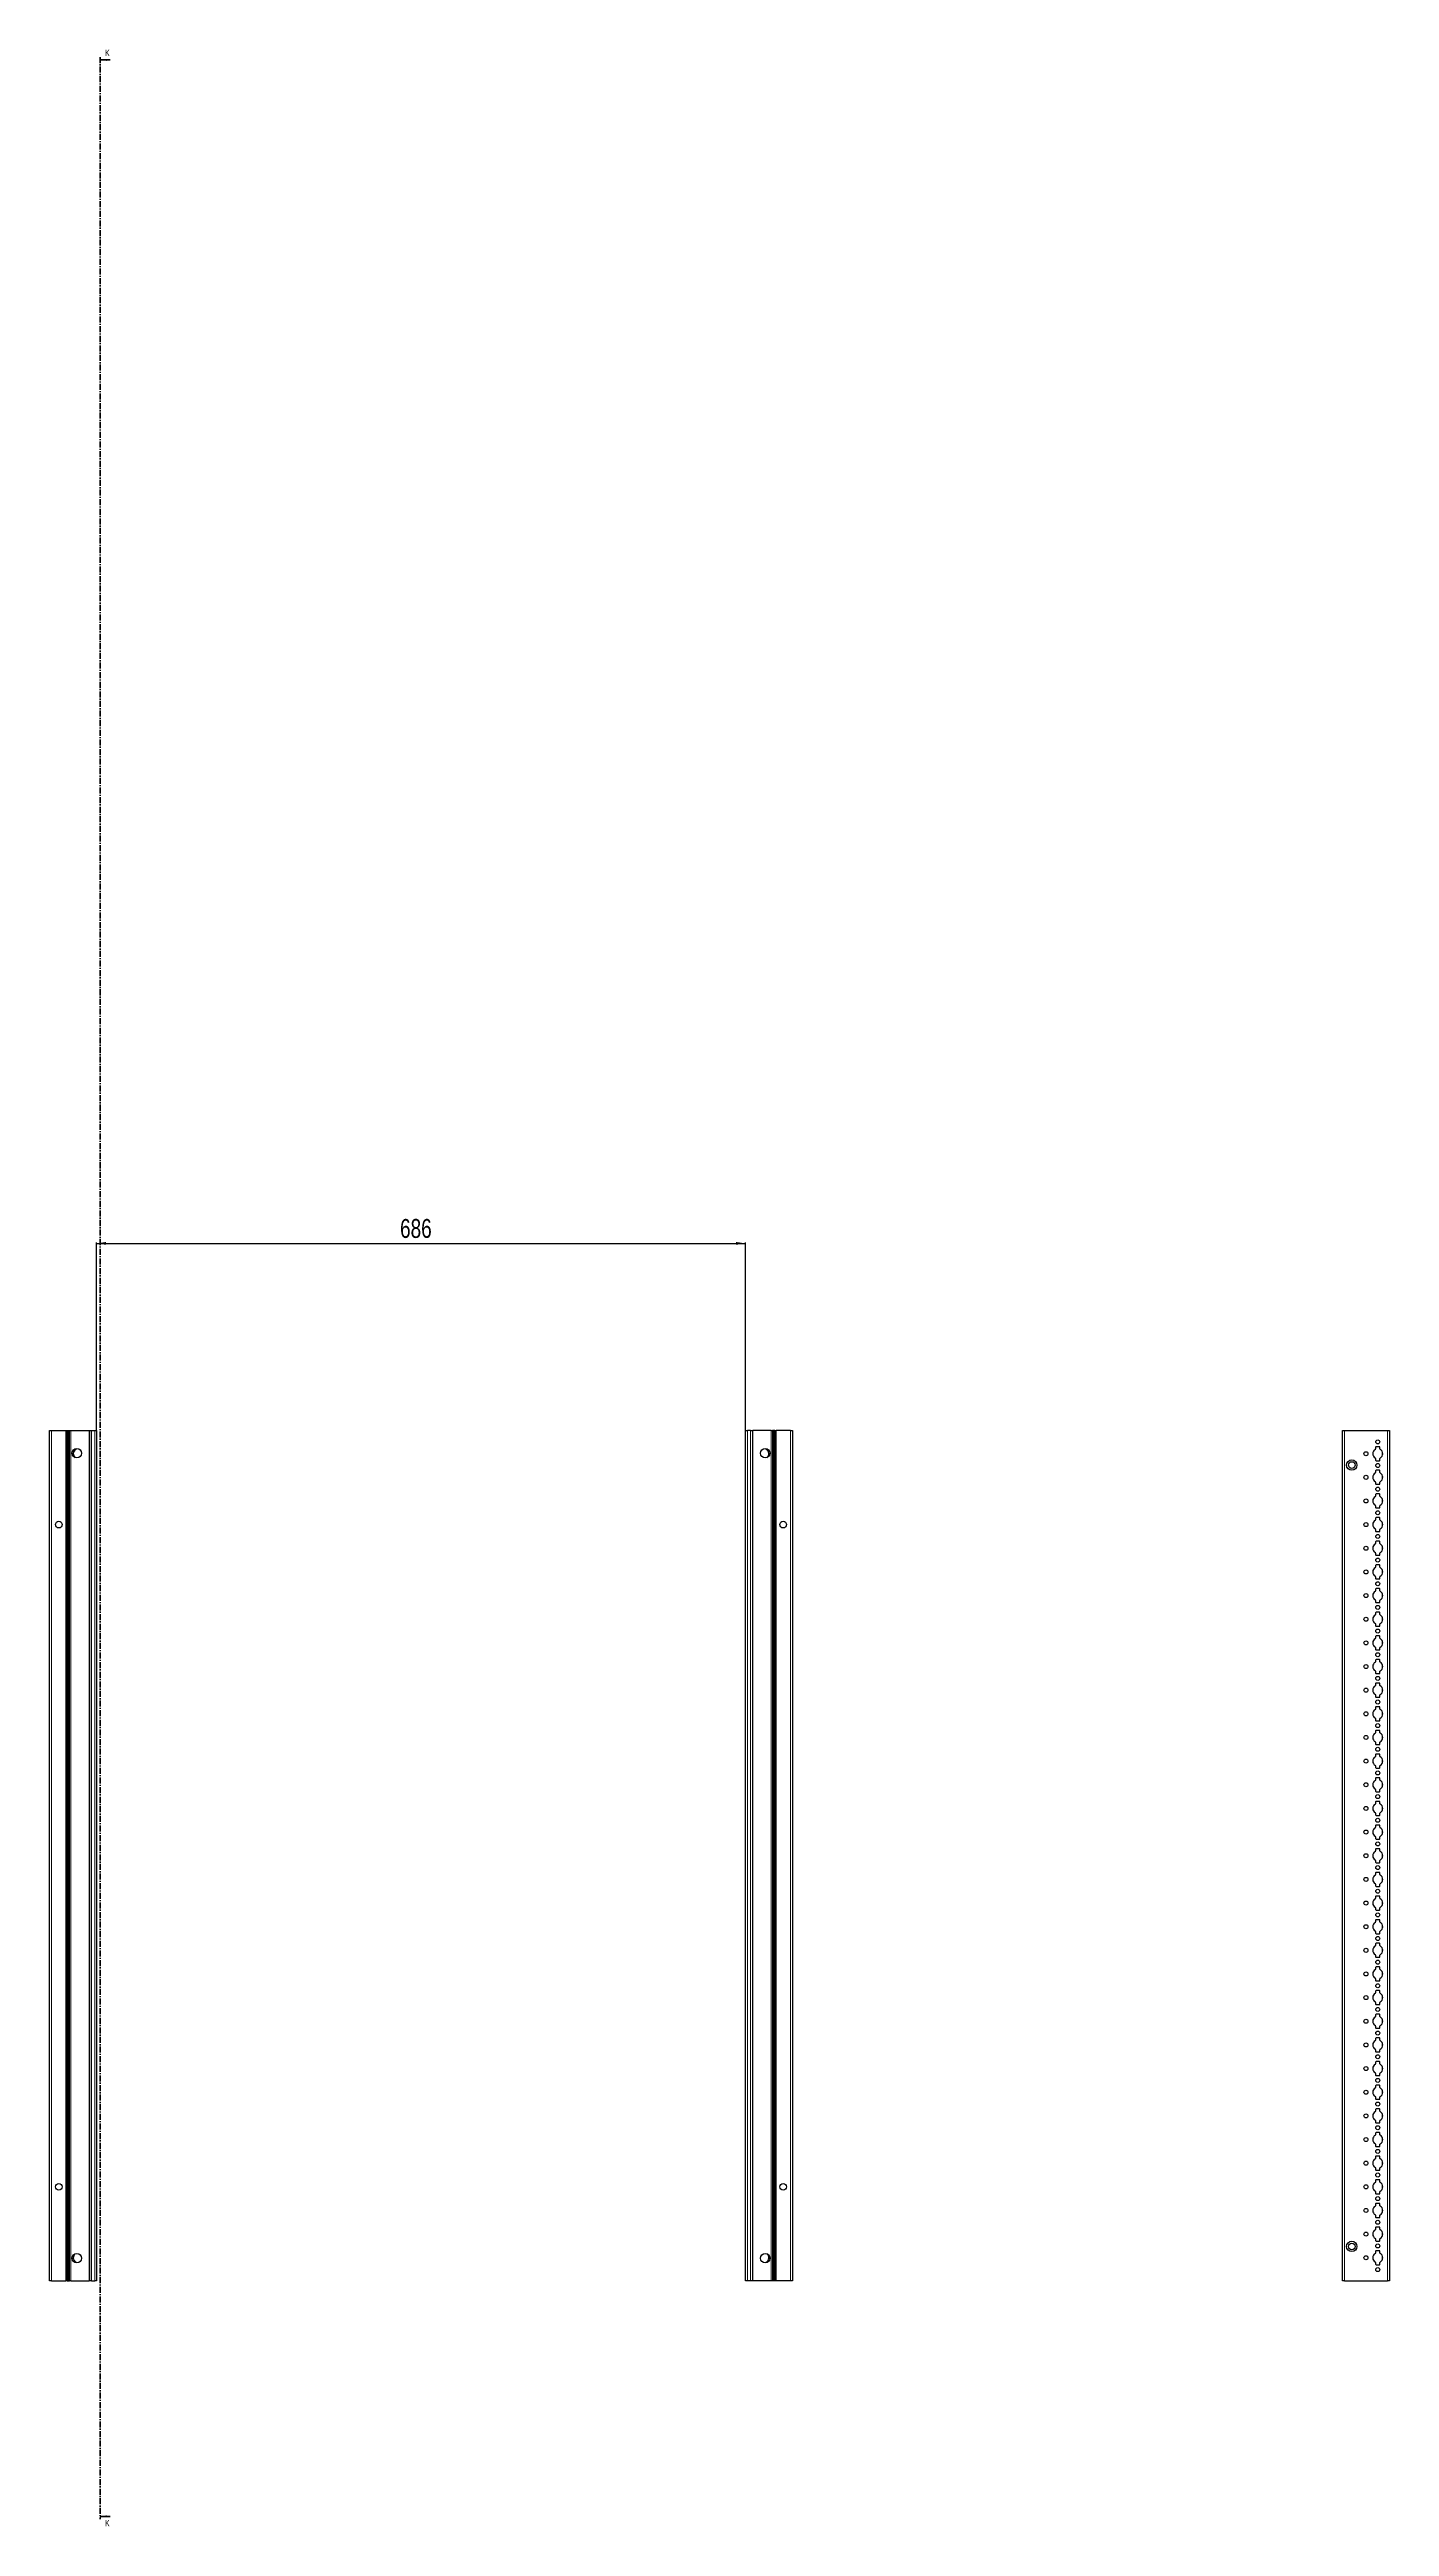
# Model space of a CAD drawing. Header units: millimetres. Extents: x -199 to 5106, y -2047 to 1507.
# Drawn here: x 2140 to 3557, y -1111 to 1507 of the extents above; entities that cross this region are included whole.
import ezdxf

# ---------------------------------------------------------------- set-up
doc = ezdxf.new("R2010")
doc.units = ezdxf.units.MM
doc.linetypes.add('CENTER', pattern=[10.16, 6.35, -1.27, 1.27, -1.27])
doc.layers.add('FORMAT', color=7, linetype='Continuous')
doc.styles.add('SLDTEXTSTYLE0', font='TXT', dxfattribs={"width": 0.75})
doc.dimstyles.new('SLDDIMSTYLE0', dxfattribs={"dimtxt": 20, "dimasz": 10, "dimexe": 0, "dimexo": 0.0625, "dimgap": 5, "dimtad": 2, "dimdec": 1, "dimrnd": 1e-09, "dimzin": 12, "dimdsep": 46, "dimtxsty": 'SLDTEXTSTYLE0', "dimsah": 1, "dimcen": 0.09, "dimadec": 0, "dimazin": 3, "dimtfac": 1, "dimtofl": 0, "dimtmove": 0, "dimatfit": 3, "dimfxl": 0, "dimfrac": 2, "dimtolj": 1, "dimtzin": 12, "dimarcsym": 0})

# ---------------------------------------------------------------- blocks, each defined once
blk = doc.blocks.new('_D_4')
at = {"layer": 'FORMAT'}
for p, q in [((2190, 47.2), (2190, 246)), ((2190, 245), (2876, 245)), ((2876, 47.2), (2876, 246))]:
    blk.add_line(p, q, dxfattribs=at)
for points in [[(2190, 245), (2200, 243.5), (2200, 246.5)], [(2876, 245), (2866, 246.5), (2866, 243.5)]]:
    blk.add_solid(points, dxfattribs=at)
at = {"layer": 'FORMAT', "insert": (2510.8, 270.8), "char_height": 20, "attachment_point": 1, "style": 'SLDTEXTSTYLE0'}
blk.add_mtext('686', dxfattribs=at)

msp = doc.modelspace()

# ---------------------------------------------------------------- linework, layer by layer
at = {"color": 7, "linetype": 'CENTER', "lineweight": 35}
msp.add_line((2193.73, 1499.09), (2193.73, -1103.67), dxfattribs=at)
at = {"color": 7, "linetype": 'Continuous', "lineweight": 35}
for p, q in [((2204.37, 1496.09), (2193.73, 1496.09)), ((2204.37, -1100.67), (2193.73, -1100.67))]:
    msp.add_line(p, q, dxfattribs=at)
at = {"color": 7, "linetype": 'Continuous', "lineweight": 25}
for p, q in [((2140.3, -851.79), (2140.3, 47.21)), ((2140.3, 47.21), (2142.3, 47.21)), ((2142.3, 47.21), (2157.65, 47.21)), ((2157.65, 47.21), (2158.3, 47.21)), ((2158.3, 23.46), (2158.3, 47.21)), ((2158.3, 47.21), (2158.88, 47.21)), ((2158.88, 47.21), (2160.09, 47.21)), ((2160.09, 47.21), (2160.09, -851.79)), ((2160.09, 47.21), (2160.12, 47.21)), ((2160.12, 47.21), (2160.12, -851.79)), ((2160.12, 47.21), (2161.33, 47.21)), ((2161.33, 47.21), (2162.74, 47.21)), ((2162.74, 47.21), (2182.15, 47.21)), ((2168.35, 27.73), (2168.35, 28.14)), ((2182.15, 47.21), (2182.8, 47.21)), ((2182.8, -851.79), (2182.8, 47.21)), ((2182.8, 47.21), (2184.8, 47.21)), ((2184.8, 47.21), (2188, 47.21)), ((2188, 47.21), (2190, 47.21)), ((2190, 47.21), (2190, -851.79)), ((2876, -851.79), (2876, 47.21)), ((2876, 47.21), (2878, 47.21)), ((2881.2, 47.21), (2878, 47.21)), ((2881.2, 47.21), (2883.2, 47.21)), ((2883.2, 47.21), (2883.2, -851.79)), ((2883.2, 47.21), (2883.85, 47.21)), ((2903.25, 47.21), (2883.85, 47.21)), ((2897.65, 28.14), (2897.65, 27.73)), ((2903.25, 47.21), (2904.66, 47.21)), ((2905.87, 47.21), (2904.66, 47.21)), ((2905.87, -851.79), (2905.87, 47.21)), ((2905.9, 47.21), (2905.87, 47.21)), ((2905.9, -851.79), (2905.9, 47.21)), ((2907.11, 47.21), (2905.9, 47.21)), ((2907.11, 47.21), (2907.7, 47.21)), ((2907.7, 47.21), (2907.7, 23.46)), ((2907.7, 47.21), (2908.35, 47.21)), ((2923.7, 47.21), (2908.35, 47.21)), ((2923.7, 47.21), (2925.7, 47.21)), ((2925.7, 47.21), (2925.7, -851.79)), ((3506.96, -851.79), (3506.96, 47.21)), ((3506.96, 47.21), (3508.96, 47.21)), ((3508.96, 47.21), (3554.66, 47.21)), ((3542.01, 29.61), (3542.01, 27.73)), ((3546.11, 30.11), (3542.51, 30.11)), ((3546.61, 27.73), (3546.61, 29.61)), ((3554.66, 47.21), (3556.66, 47.21)), ((3556.66, 47.21), (3556.66, -851.79)), ((2158.36, 23.35), (2158.3, 23.46)), ((2158.3, 23.46), (2158.3, 21.96)), ((2158.3, 21.96), (2158.36, 22.06)), ((2158.3, -26.54), (2158.3, 21.96)), ((2158.36, 22.06), (2158.36, 23.35)), ((2907.7, 23.46), (2907.63, 23.35)), ((2907.63, 23.35), (2907.63, 22.06)), ((2907.63, 22.06), (2907.7, 21.96)), ((2907.7, 21.96), (2907.7, 23.46)), ((2907.7, 21.96), (2907.7, -26.54)), ((3542.01, 17.68), (3542.01, 15.81)), ((3542.01, 4.61), (3542.01, 2.73)), ((3542.51, 15.31), (3546.11, 15.31)), ((3546.11, 5.11), (3542.51, 5.11)), ((3546.61, 15.81), (3546.61, 17.68)), ((3546.61, 2.73), (3546.61, 4.61)), ((3542.01, -7.32), (3542.01, -9.19)), ((3542.01, -20.39), (3542.01, -22.27)), ((3542.51, -9.69), (3546.11, -9.69)), ((3546.11, -19.89), (3542.51, -19.89)), ((3546.61, -9.19), (3546.61, -7.32)), ((3546.61, -22.27), (3546.61, -20.39)), ((2158.36, -26.65), (2158.3, -26.54)), ((2158.3, -26.54), (2158.3, -28.04)), ((2158.3, -28.04), (2158.36, -27.94)), ((2158.3, -76.54), (2158.3, -28.04)), ((2158.36, -27.94), (2158.36, -26.65)), ((2907.7, -26.54), (2907.63, -26.65)), ((2907.63, -26.65), (2907.63, -27.94)), ((2907.63, -27.94), (2907.7, -28.04)), ((2907.7, -28.04), (2907.7, -26.54)), ((2907.7, -28.04), (2907.7, -76.54)), ((3542.01, -32.32), (3542.01, -34.19)), ((3542.01, -45.39), (3542.01, -47.27)), ((3542.51, -34.69), (3546.11, -34.69)), ((3546.11, -44.89), (3542.51, -44.89)), ((3546.61, -34.19), (3546.61, -32.32)), ((3546.61, -47.27), (3546.61, -45.39)), ((2158.36, -76.65), (2158.3, -76.54)), ((2158.3, -76.54), (2158.3, -78.04)), ((2158.3, -78.04), (2158.36, -77.94)), ((2158.3, -126.54), (2158.3, -78.04)), ((2158.36, -77.94), (2158.36, -76.65)), ((2907.7, -76.54), (2907.63, -76.65)), ((2907.63, -76.65), (2907.63, -77.94)), ((2907.63, -77.94), (2907.7, -78.04)), ((2907.7, -78.04), (2907.7, -76.54)), ((2907.7, -78.04), (2907.7, -126.54)), ((3542.01, -57.32), (3542.01, -59.19)), ((3542.01, -70.39), (3542.01, -72.27)), ((3542.51, -59.69), (3546.11, -59.69)), ((3546.11, -69.89), (3542.51, -69.89)), ((3546.61, -59.19), (3546.61, -57.32)), ((3546.61, -72.27), (3546.61, -70.39)), ((3542.01, -82.32), (3542.01, -84.19)), ((3542.01, -95.39), (3542.01, -97.27)), ((3542.51, -84.69), (3546.11, -84.69)), ((3546.11, -94.89), (3542.51, -94.89)), ((3546.61, -84.19), (3546.61, -82.32)), ((3546.61, -97.27), (3546.61, -95.39)), ((2158.36, -126.65), (2158.3, -126.54)), ((2158.3, -126.54), (2158.3, -128.04)), ((2158.3, -128.04), (2158.36, -127.94)), ((2158.3, -176.54), (2158.3, -128.04)), ((2158.36, -127.94), (2158.36, -126.65)), ((2907.7, -126.54), (2907.63, -126.65)), ((2907.63, -126.65), (2907.63, -127.94)), ((2907.63, -127.94), (2907.7, -128.04)), ((2907.7, -128.04), (2907.7, -126.54)), ((2907.7, -128.04), (2907.7, -176.54)), ((3542.01, -107.32), (3542.01, -109.19)), ((3542.01, -120.39), (3542.01, -122.27)), ((3542.51, -109.69), (3546.11, -109.69)), ((3546.11, -119.89), (3542.51, -119.89)), ((3546.61, -109.19), (3546.61, -107.32)), ((3546.61, -122.27), (3546.61, -120.39)), ((3542.01, -132.32), (3542.01, -134.19)), ((3542.01, -145.39), (3542.01, -147.27)), ((3542.51, -134.69), (3546.11, -134.69)), ((3546.11, -144.89), (3542.51, -144.89)), ((3546.61, -134.19), (3546.61, -132.32)), ((3546.61, -147.27), (3546.61, -145.39)), ((2158.36, -176.65), (2158.3, -176.54)), ((2158.3, -176.54), (2158.3, -178.04)), ((2158.3, -178.04), (2158.36, -177.94)), ((2158.3, -226.54), (2158.3, -178.04)), ((2158.36, -177.94), (2158.36, -176.65)), ((2907.7, -176.54), (2907.63, -176.65)), ((2907.63, -176.65), (2907.63, -177.94)), ((2907.63, -177.94), (2907.7, -178.04)), ((2907.7, -178.04), (2907.7, -176.54)), ((2907.7, -178.04), (2907.7, -226.54)), ((3542.01, -157.32), (3542.01, -159.19)), ((3542.01, -170.39), (3542.01, -172.27)), ((3542.01, -182.32), (3542.01, -184.19)), ((3542.51, -159.69), (3546.11, -159.69)), ((3546.11, -169.89), (3542.51, -169.89)), ((3546.61, -159.19), (3546.61, -157.32)), ((3546.61, -172.27), (3546.61, -170.39)), ((3546.61, -184.19), (3546.61, -182.32)), ((3542.01, -195.39), (3542.01, -197.27)), ((3542.01, -207.32), (3542.01, -209.19)), ((3542.51, -184.69), (3546.11, -184.69)), ((3546.11, -194.89), (3542.51, -194.89)), ((3546.61, -197.27), (3546.61, -195.39)), ((3546.61, -209.19), (3546.61, -207.32)), ((2158.36, -226.65), (2158.3, -226.54)), ((2158.3, -226.54), (2158.3, -228.04)), ((2158.3, -228.04), (2158.36, -227.94)), ((2158.3, -276.54), (2158.3, -228.04)), ((2158.36, -227.94), (2158.36, -226.65)), ((2907.7, -226.54), (2907.63, -226.65)), ((2907.63, -226.65), (2907.63, -227.94)), ((2907.63, -227.94), (2907.7, -228.04)), ((2907.7, -228.04), (2907.7, -226.54)), ((2907.7, -228.04), (2907.7, -276.54)), ((3542.01, -220.39), (3542.01, -222.27)), ((3542.01, -232.32), (3542.01, -234.19)), ((3542.51, -209.69), (3546.11, -209.69)), ((3546.11, -219.89), (3542.51, -219.89)), ((3542.51, -234.69), (3546.11, -234.69)), ((3546.61, -222.27), (3546.61, -220.39)), ((3546.61, -234.19), (3546.61, -232.32)), ((3542.01, -245.39), (3542.01, -247.27)), ((3542.01, -257.32), (3542.01, -259.19)), ((3546.11, -244.89), (3542.51, -244.89)), ((3542.51, -259.69), (3546.11, -259.69)), ((3546.61, -247.27), (3546.61, -245.39)), ((3546.61, -259.19), (3546.61, -257.32)), ((2158.36, -276.65), (2158.3, -276.54)), ((2158.3, -276.54), (2158.3, -278.04)), ((2158.3, -278.04), (2158.36, -277.94)), ((2158.3, -326.54), (2158.3, -278.04)), ((2158.36, -277.94), (2158.36, -276.65)), ((2907.7, -276.54), (2907.63, -276.65)), ((2907.63, -276.65), (2907.63, -277.94)), ((2907.63, -277.94), (2907.7, -278.04)), ((2907.7, -278.04), (2907.7, -276.54)), ((2907.7, -278.04), (2907.7, -326.54)), ((3542.01, -270.39), (3542.01, -272.27)), ((3542.01, -282.32), (3542.01, -284.19)), ((3546.11, -269.89), (3542.51, -269.89)), ((3542.51, -284.69), (3546.11, -284.69)), ((3546.61, -272.27), (3546.61, -270.39)), ((3546.61, -284.19), (3546.61, -282.32)), ((3542.01, -295.39), (3542.01, -297.27)), ((3542.01, -307.32), (3542.01, -309.19)), ((3546.11, -294.89), (3542.51, -294.89)), ((3542.51, -309.69), (3546.11, -309.69)), ((3546.61, -297.27), (3546.61, -295.39)), ((3546.61, -309.19), (3546.61, -307.32)), ((2158.36, -326.65), (2158.3, -326.54)), ((2158.3, -326.54), (2158.3, -328.04)), ((2158.3, -328.04), (2158.36, -327.94)), ((2158.3, -376.54), (2158.3, -328.04)), ((2158.36, -327.94), (2158.36, -326.65)), ((2907.7, -326.54), (2907.63, -326.65)), ((2907.63, -326.65), (2907.63, -327.94)), ((2907.63, -327.94), (2907.7, -328.04)), ((2907.7, -328.04), (2907.7, -326.54)), ((2907.7, -328.04), (2907.7, -376.54)), ((3542.01, -320.39), (3542.01, -322.27)), ((3542.01, -332.32), (3542.01, -334.19)), ((3546.11, -319.89), (3542.51, -319.89)), ((3542.51, -334.69), (3546.11, -334.69)), ((3546.61, -322.27), (3546.61, -320.39)), ((3546.61, -334.19), (3546.61, -332.32)), ((3542.01, -345.39), (3542.01, -347.27)), ((3542.01, -357.32), (3542.01, -359.19)), ((3546.11, -344.89), (3542.51, -344.89)), ((3542.51, -359.69), (3546.11, -359.69)), ((3546.61, -347.27), (3546.61, -345.39)), ((3546.61, -359.19), (3546.61, -357.32)), ((2158.36, -376.65), (2158.3, -376.54)), ((2158.3, -376.54), (2158.3, -378.04)), ((2158.3, -378.04), (2158.36, -377.94)), ((2158.3, -426.54), (2158.3, -378.04)), ((2158.36, -377.94), (2158.36, -376.65)), ((2907.7, -376.54), (2907.63, -376.65)), ((2907.63, -376.65), (2907.63, -377.94)), ((2907.63, -377.94), (2907.7, -378.04)), ((2907.7, -378.04), (2907.7, -376.54)), ((2907.7, -378.04), (2907.7, -426.54)), ((3542.01, -370.39), (3542.01, -372.27)), ((3542.01, -382.32), (3542.01, -384.19)), ((3546.11, -369.89), (3542.51, -369.89)), ((3542.51, -384.69), (3546.11, -384.69)), ((3546.61, -372.27), (3546.61, -370.39)), ((3546.61, -384.19), (3546.61, -382.32)), ((3542.01, -395.39), (3542.01, -397.27)), ((3542.01, -407.32), (3542.01, -409.19)), ((3546.11, -394.89), (3542.51, -394.89)), ((3542.51, -409.69), (3546.11, -409.69)), ((3546.61, -397.27), (3546.61, -395.39)), ((3546.61, -409.19), (3546.61, -407.32)), ((2158.36, -426.65), (2158.3, -426.54)), ((2158.3, -426.54), (2158.3, -428.04)), ((2158.3, -428.04), (2158.36, -427.94)), ((2158.3, -476.54), (2158.3, -428.04)), ((2158.36, -427.94), (2158.36, -426.65)), ((2907.7, -426.54), (2907.63, -426.65)), ((2907.63, -426.65), (2907.63, -427.94)), ((2907.63, -427.94), (2907.7, -428.04)), ((2907.7, -428.04), (2907.7, -426.54)), ((2907.7, -428.04), (2907.7, -476.54)), ((3542.01, -420.39), (3542.01, -422.27)), ((3542.01, -432.32), (3542.01, -434.19)), ((3546.11, -419.89), (3542.51, -419.89)), ((3542.51, -434.69), (3546.11, -434.69)), ((3546.11, -444.89), (3542.51, -444.89)), ((3546.61, -422.27), (3546.61, -420.39)), ((3546.61, -434.19), (3546.61, -432.32)), ((3542.01, -445.39), (3542.01, -447.27)), ((3542.01, -457.32), (3542.01, -459.19)), ((3542.01, -470.39), (3542.01, -472.27)), ((3542.51, -459.69), (3546.11, -459.69)), ((3546.11, -469.89), (3542.51, -469.89)), ((3546.61, -447.27), (3546.61, -445.39)), ((3546.61, -459.19), (3546.61, -457.32)), ((3546.61, -472.27), (3546.61, -470.39)), ((2158.36, -476.65), (2158.3, -476.54)), ((2158.3, -476.54), (2158.3, -478.04)), ((2158.3, -478.04), (2158.36, -477.94)), ((2158.3, -526.54), (2158.3, -478.04)), ((2158.36, -477.94), (2158.36, -476.65)), ((2907.7, -476.54), (2907.63, -476.65)), ((2907.63, -476.65), (2907.63, -477.94)), ((2907.63, -477.94), (2907.7, -478.04)), ((2907.7, -478.04), (2907.7, -476.54)), ((2907.7, -478.04), (2907.7, -526.54)), ((3542.01, -482.32), (3542.01, -484.19)), ((3542.01, -495.39), (3542.01, -497.27)), ((3542.51, -484.69), (3546.11, -484.69)), ((3546.11, -494.89), (3542.51, -494.89)), ((3546.61, -484.19), (3546.61, -482.32)), ((3546.61, -497.27), (3546.61, -495.39)), ((3542.01, -507.32), (3542.01, -509.19)), ((3542.01, -520.39), (3542.01, -522.27)), ((3542.51, -509.69), (3546.11, -509.69)), ((3546.11, -519.89), (3542.51, -519.89)), ((3546.61, -509.19), (3546.61, -507.32)), ((3546.61, -522.27), (3546.61, -520.39)), ((2158.36, -526.65), (2158.3, -526.54)), ((2158.3, -526.54), (2158.3, -528.04)), ((2158.3, -528.04), (2158.36, -527.94)), ((2158.3, -576.54), (2158.3, -528.04)), ((2158.36, -527.94), (2158.36, -526.65)), ((2907.7, -526.54), (2907.63, -526.65)), ((2907.63, -526.65), (2907.63, -527.94)), ((2907.63, -527.94), (2907.7, -528.04)), ((2907.7, -528.04), (2907.7, -526.54)), ((2907.7, -528.04), (2907.7, -576.54)), ((3542.01, -532.32), (3542.01, -534.19)), ((3542.01, -545.39), (3542.01, -547.27)), ((3542.51, -534.69), (3546.11, -534.69)), ((3546.11, -544.89), (3542.51, -544.89)), ((3546.61, -534.19), (3546.61, -532.32)), ((3546.61, -547.27), (3546.61, -545.39)), ((3542.01, -557.32), (3542.01, -559.19)), ((3542.01, -570.39), (3542.01, -572.27)), ((3542.51, -559.69), (3546.11, -559.69)), ((3546.11, -569.89), (3542.51, -569.89)), ((3546.61, -559.19), (3546.61, -557.32)), ((3546.61, -572.27), (3546.61, -570.39)), ((2158.36, -576.65), (2158.3, -576.54)), ((2158.3, -576.54), (2158.3, -578.04)), ((2158.3, -578.04), (2158.36, -577.94)), ((2158.3, -626.54), (2158.3, -578.04)), ((2158.36, -577.94), (2158.36, -576.65)), ((2907.7, -576.54), (2907.63, -576.65)), ((2907.63, -576.65), (2907.63, -577.94)), ((2907.63, -577.94), (2907.7, -578.04)), ((2907.7, -578.04), (2907.7, -576.54)), ((2907.7, -578.04), (2907.7, -626.54)), ((3542.01, -582.32), (3542.01, -584.19)), ((3542.01, -595.39), (3542.01, -597.27)), ((3542.51, -584.69), (3546.11, -584.69)), ((3546.11, -594.89), (3542.51, -594.89)), ((3546.61, -584.19), (3546.61, -582.32)), ((3546.61, -597.27), (3546.61, -595.39)), ((2158.36, -626.65), (2158.3, -626.54)), ((2158.3, -626.54), (2158.3, -628.04)), ((2158.3, -628.04), (2158.36, -627.94)), ((2158.3, -676.54), (2158.3, -628.04)), ((2158.36, -627.94), (2158.36, -626.65)), ((2907.7, -626.54), (2907.63, -626.65)), ((2907.63, -626.65), (2907.63, -627.94)), ((2907.63, -627.94), (2907.7, -628.04)), ((2907.7, -628.04), (2907.7, -626.54)), ((2907.7, -628.04), (2907.7, -676.54)), ((3542.01, -607.32), (3542.01, -609.19)), ((3542.01, -620.39), (3542.01, -622.27)), ((3542.51, -609.69), (3546.11, -609.69)), ((3546.11, -619.89), (3542.51, -619.89)), ((3546.61, -609.19), (3546.61, -607.32)), ((3546.61, -622.27), (3546.61, -620.39)), ((3542.01, -632.32), (3542.01, -634.19)), ((3542.01, -645.39), (3542.01, -647.27)), ((3542.51, -634.69), (3546.11, -634.69)), ((3546.11, -644.89), (3542.51, -644.89)), ((3546.61, -634.19), (3546.61, -632.32)), ((3546.61, -647.27), (3546.61, -645.39)), ((2158.36, -676.65), (2158.3, -676.54)), ((2158.3, -676.54), (2158.3, -678.04)), ((2158.3, -678.04), (2158.36, -677.94)), ((2158.3, -726.54), (2158.3, -678.04)), ((2158.36, -677.94), (2158.36, -676.65)), ((2907.7, -676.54), (2907.63, -676.65)), ((2907.63, -676.65), (2907.63, -677.94)), ((2907.63, -677.94), (2907.7, -678.04)), ((2907.7, -678.04), (2907.7, -676.54)), ((2907.7, -678.04), (2907.7, -726.54)), ((3542.01, -657.32), (3542.01, -659.19)), ((3542.01, -670.39), (3542.01, -672.27)), ((3542.51, -659.69), (3546.11, -659.69)), ((3546.11, -669.89), (3542.51, -669.89)), ((3546.61, -659.19), (3546.61, -657.32)), ((3546.61, -672.27), (3546.61, -670.39)), ((3542.01, -682.32), (3542.01, -684.19)), ((3542.01, -695.39), (3542.01, -697.27)), ((3542.51, -684.69), (3546.11, -684.69)), ((3546.11, -694.89), (3542.51, -694.89)), ((3546.61, -684.19), (3546.61, -682.32)), ((3546.61, -697.27), (3546.61, -695.39)), ((2158.36, -726.65), (2158.3, -726.54)), ((2158.3, -726.54), (2158.3, -728.04)), ((2158.3, -728.04), (2158.36, -727.94)), ((2158.3, -776.54), (2158.3, -728.04)), ((2158.36, -727.94), (2158.36, -726.65)), ((2907.7, -726.54), (2907.63, -726.65)), ((2907.63, -726.65), (2907.63, -727.94)), ((2907.63, -727.94), (2907.7, -728.04)), ((2907.7, -728.04), (2907.7, -726.54)), ((2907.7, -728.04), (2907.7, -776.54)), ((3542.01, -707.32), (3542.01, -709.19)), ((3542.01, -720.39), (3542.01, -722.27)), ((3542.01, -732.32), (3542.01, -734.19)), ((3542.51, -709.69), (3546.11, -709.69)), ((3546.11, -719.89), (3542.51, -719.89)), ((3546.61, -709.19), (3546.61, -707.32)), ((3546.61, -722.27), (3546.61, -720.39)), ((3546.61, -734.19), (3546.61, -732.32)), ((3542.01, -745.39), (3542.01, -747.27)), ((3542.01, -757.32), (3542.01, -759.19)), ((3542.51, -734.69), (3546.11, -734.69)), ((3546.11, -744.89), (3542.51, -744.89)), ((3546.61, -747.27), (3546.61, -745.39)), ((3546.61, -759.19), (3546.61, -757.32)), ((2158.36, -776.65), (2158.3, -776.54)), ((2158.3, -776.54), (2158.3, -778.04)), ((2158.3, -778.04), (2158.36, -777.94)), ((2158.3, -826.54), (2158.3, -778.04)), ((2158.36, -777.94), (2158.36, -776.65)), ((2907.7, -776.54), (2907.63, -776.65)), ((2907.63, -776.65), (2907.63, -777.94)), ((2907.63, -777.94), (2907.7, -778.04)), ((2907.7, -778.04), (2907.7, -776.54)), ((2907.7, -778.04), (2907.7, -826.54)), ((3542.01, -770.39), (3542.01, -772.27)), ((3542.01, -782.32), (3542.01, -784.19)), ((3542.51, -759.69), (3546.11, -759.69)), ((3546.11, -769.89), (3542.51, -769.89)), ((3542.51, -784.69), (3546.11, -784.69)), ((3546.61, -772.27), (3546.61, -770.39)), ((3546.61, -784.19), (3546.61, -782.32)), ((3542.01, -795.39), (3542.01, -797.27)), ((3542.01, -807.32), (3542.01, -809.19)), ((3546.11, -794.89), (3542.51, -794.89)), ((3542.51, -809.69), (3546.11, -809.69)), ((3546.61, -797.27), (3546.61, -795.39)), ((3546.61, -809.19), (3546.61, -807.32)), ((2158.36, -826.65), (2158.3, -826.54)), ((2158.3, -826.54), (2158.3, -828.04)), ((2158.3, -828.04), (2158.36, -827.94)), ((2158.3, -851.79), (2158.3, -828.04)), ((2158.36, -827.94), (2158.36, -826.65)), ((2168.35, -832.73), (2168.35, -832.32)), ((2897.65, -832.32), (2897.65, -832.73)), ((2907.7, -826.54), (2907.63, -826.65)), ((2907.63, -826.65), (2907.63, -827.94)), ((2907.63, -827.94), (2907.7, -828.04)), ((2907.7, -828.04), (2907.7, -826.54)), ((2907.7, -828.04), (2907.7, -851.79)), ((3542.01, -820.39), (3542.01, -822.27)), ((3542.01, -832.32), (3542.01, -834.19)), ((3546.11, -819.89), (3542.51, -819.89)), ((3542.51, -834.69), (3546.11, -834.69)), ((3546.61, -822.27), (3546.61, -820.39)), ((3546.61, -834.19), (3546.61, -832.32)), ((2142.3, -851.79), (2140.3, -851.79)), ((2142.3, -851.79), (2157.65, -851.79)), ((2158.3, -851.79), (2157.65, -851.79)), ((2158.88, -851.79), (2158.3, -851.79)), ((2158.88, -851.79), (2160.09, -851.79)), ((2160.09, -851.79), (2160.12, -851.79)), ((2160.12, -851.79), (2161.33, -851.79)), ((2162.74, -851.79), (2161.33, -851.79)), ((2162.74, -851.79), (2182.15, -851.79)), ((2182.8, -851.79), (2182.15, -851.79)), ((2184.8, -851.79), (2182.8, -851.79)), ((2184.8, -851.79), (2188, -851.79)), ((2190, -851.79), (2188, -851.79)), ((2878, -851.79), (2876, -851.79)), ((2881.2, -851.79), (2878, -851.79)), ((2883.2, -851.79), (2881.2, -851.79)), ((2883.85, -851.79), (2883.2, -851.79)), ((2903.25, -851.79), (2883.85, -851.79)), ((2904.66, -851.79), (2903.25, -851.79)), ((2905.87, -851.79), (2904.66, -851.79)), ((2905.9, -851.79), (2905.87, -851.79)), ((2907.11, -851.79), (2905.9, -851.79)), ((2907.7, -851.79), (2907.11, -851.79)), ((2908.35, -851.79), (2907.7, -851.79)), ((2923.7, -851.79), (2908.35, -851.79)), ((2925.7, -851.79), (2923.7, -851.79)), ((3508.96, -851.79), (3506.96, -851.79)), ((3508.96, -851.79), (3554.66, -851.79)), ((3556.66, -851.79), (3554.66, -851.79))]:
    msp.add_line(p, q, dxfattribs=at)
at = {"color": 8, "linetype": 'Continuous', "lineweight": 18}
for p, q in [((2142.3, 47.21), (2142.3, -851.79)), ((2157.65, -851.79), (2157.65, 47.21)), ((2158.88, 47.21), (2158.88, -851.79)), ((2161.33, -851.79), (2161.33, 47.21)), ((2162.74, 47.21), (2162.74, -851.79)), ((2182.15, -851.79), (2182.15, 47.21)), ((2184.8, 47.21), (2184.8, -851.79)), ((2188, -851.79), (2188, 47.21)), ((2878, 47.21), (2878, -851.79)), ((2881.2, -851.79), (2881.2, 47.21)), ((2883.85, 47.21), (2883.85, -851.79)), ((2903.25, -851.79), (2903.25, 47.21)), ((2904.66, 47.21), (2904.66, -851.79)), ((2907.11, -851.79), (2907.11, 47.21)), ((2908.35, 47.21), (2908.35, -851.79)), ((2923.7, -851.79), (2923.7, 47.21)), ((3508.96, 47.21), (3508.96, -851.79)), ((3554.66, -851.79), (3554.66, 47.21)), ((3548.81, 20), (3548.81, 25.41)), ((3548.81, -5), (3548.81, 0.41)), ((3548.81, -30), (3548.81, -24.59)), ((3548.81, -55), (3548.81, -49.59)), ((3548.81, -80), (3548.81, -74.59)), ((3548.81, -105), (3548.81, -99.59)), ((3548.81, -130), (3548.81, -124.59)), ((3548.81, -155), (3548.81, -149.59)), ((3548.81, -180), (3548.81, -174.59)), ((3548.81, -205), (3548.81, -199.59)), ((3548.81, -230), (3548.81, -224.59)), ((3548.81, -255), (3548.81, -249.59)), ((3548.81, -280), (3548.81, -274.59)), ((3548.81, -305), (3548.81, -299.59)), ((3548.81, -330), (3548.81, -324.59)), ((3548.81, -355), (3548.81, -349.59)), ((3548.81, -380), (3548.81, -374.59)), ((3548.81, -405), (3548.81, -399.59)), ((3548.81, -430), (3548.81, -424.59)), ((3548.81, -455), (3548.81, -449.59)), ((3548.81, -480), (3548.81, -474.59)), ((3548.81, -505), (3548.81, -499.59)), ((3548.81, -530), (3548.81, -524.59)), ((3548.81, -555), (3548.81, -549.59)), ((3548.81, -580), (3548.81, -574.59)), ((3548.81, -605), (3548.81, -599.59)), ((3548.81, -630), (3548.81, -624.59)), ((3548.81, -655), (3548.81, -649.59)), ((3548.81, -680), (3548.81, -674.59)), ((3548.81, -705), (3548.81, -699.59)), ((3548.81, -730), (3548.81, -724.59)), ((3548.81, -755), (3548.81, -749.59)), ((3548.81, -780), (3548.81, -774.59)), ((3548.81, -805), (3548.81, -799.59)), ((3548.81, -830), (3548.81, -824.59))]:
    msp.add_line(p, q, dxfattribs=at)
at = {"color": 7, "linetype": 'Continuous', "lineweight": 25}
for centre, radius in [((2169.15, 23.21), 5), ((2896.85, 23.21), 5), ((3544.31, 35.21), 2.12), ((3516.81, 10.71), 5.5), ((3516.81, 10.71), 3.5), ((3531.81, 22.71), 2.12), ((3544.31, 10.21), 2.12), ((3531.81, -2.29), 2.12), ((3531.81, -27.29), 2.12), ((3544.31, -14.79), 2.12), ((2150.2, -52.29), 3.5), ((2915.8, -52.29), 3.5), ((3531.81, -52.29), 2.12), ((3544.31, -39.79), 2.12), ((3531.81, -77.29), 2.12), ((3544.31, -64.79), 2.12), ((3531.81, -102.29), 2.12), ((3544.31, -89.79), 2.12), ((3531.81, -127.29), 2.12), ((3544.31, -114.79), 2.12), ((3531.81, -152.29), 2.12), ((3544.31, -139.79), 2.12), ((3531.81, -177.29), 2.12), ((3544.31, -164.79), 2.12), ((3531.81, -202.29), 2.12), ((3544.31, -189.79), 2.12), ((3531.81, -227.29), 2.12), ((3544.31, -214.79), 2.12), ((3531.81, -252.29), 2.12), ((3544.31, -239.79), 2.12), ((3531.81, -277.29), 2.12), ((3544.31, -264.79), 2.12), ((3544.31, -289.79), 2.12), ((3531.81, -302.29), 2.12), ((3544.31, -314.79), 2.12), ((3531.81, -327.29), 2.12), ((3544.31, -339.79), 2.12), ((3531.81, -352.29), 2.12), ((3544.31, -364.79), 2.12), ((3531.81, -377.29), 2.12), ((3544.31, -389.79), 2.12), ((3531.81, -402.29), 2.12), ((3544.31, -414.79), 2.12), ((3531.81, -427.29), 2.12), ((3544.31, -439.79), 2.12), ((3531.81, -452.29), 2.12), ((3544.31, -464.79), 2.12), ((3531.81, -477.29), 2.12), ((3544.31, -489.79), 2.12), ((3531.81, -502.29), 2.12), ((3544.31, -514.79), 2.12), ((3531.81, -527.29), 2.12), ((3544.31, -539.79), 2.12), ((3531.81, -552.29), 2.12), ((3531.81, -577.29), 2.12), ((3544.31, -564.79), 2.12), ((3531.81, -602.29), 2.12), ((3544.31, -589.79), 2.12), ((3531.81, -627.29), 2.12), ((3544.31, -614.79), 2.12), ((3531.81, -652.29), 2.12), ((3544.31, -639.79), 2.12), ((3531.81, -677.29), 2.12), ((3544.31, -664.79), 2.12), ((3531.81, -702.29), 2.12), ((3544.31, -689.79), 2.12), ((3531.81, -727.29), 2.12), ((3544.31, -714.79), 2.12), ((2150.2, -752.29), 3.5), ((2915.8, -752.29), 3.5), ((3531.81, -752.29), 2.12), ((3544.31, -739.79), 2.12), ((3531.81, -777.29), 2.12), ((3544.31, -764.79), 2.12), ((3516.81, -815.29), 5.5), ((3531.81, -802.29), 2.12), ((3544.31, -789.79), 2.12), ((2169.15, -827.79), 5), ((2896.85, -827.79), 5), ((3516.81, -815.29), 3.5), ((3531.81, -827.29), 2.12), ((3544.31, -814.79), 2.12), ((3544.31, -839.79), 2.12)]:
    msp.add_circle(centre, radius, dxfattribs=at)
for centre, radius, start, end in [((2170.65, 22.71), 5.25, 119.14074, 233.81086), ((2167.85, 27.73), 0.5, 299.14074, 0), ((2898.15, 27.73), 0.5, 180, 240.85926), ((2895.35, 22.71), 5.25, 306.18914, 60.85926), ((3544.31, 22.71), 5.25, 119.14074, 240.85926), ((3541.51, 27.73), 0.5, 299.14074, 0), ((3542.51, 29.61), 0.5, 90, 180), ((3546.11, 29.61), 0.5, 0, 90), ((3547.11, 27.73), 0.5, 180, 240.85926), ((3544.31, 22.71), 5.25, 299.14074, 60.85926), ((3544.31, -2.29), 5.25, 119.14074, 240.85926), ((3541.51, 17.68), 0.5, 0, 60.85926), ((3541.51, 2.73), 0.5, 299.14074, 0), ((3542.51, 15.81), 0.5, 180, 270), ((3542.51, 4.61), 0.5, 90, 180), ((3546.11, 15.81), 0.5, 270, 0), ((3546.11, 4.61), 0.5, 0, 90), ((3547.11, 17.68), 0.5, 119.14074, 180), ((3547.11, 2.73), 0.5, 180, 240.85926), ((3544.31, -2.29), 5.25, 299.14074, 60.85926), ((3544.31, -27.29), 5.25, 119.14074, 240.85926), ((3541.51, -7.32), 0.5, 0, 60.85926), ((3541.51, -22.27), 0.5, 299.14074, 0), ((3542.51, -9.19), 0.5, 180, 270), ((3542.51, -20.39), 0.5, 90, 180), ((3546.11, -9.19), 0.5, 270, 0), ((3546.11, -20.39), 0.5, 0, 90), ((3547.11, -7.32), 0.5, 119.14074, 180), ((3547.11, -22.27), 0.5, 180, 240.85926), ((3544.31, -27.29), 5.25, 299.14074, 60.85926), ((3544.31, -52.29), 5.25, 119.14074, 240.85926), ((3541.51, -32.32), 0.5, 0, 60.85926), ((3541.51, -47.27), 0.5, 299.14074, 0), ((3542.51, -34.19), 0.5, 180, 270), ((3542.51, -45.39), 0.5, 90, 180), ((3546.11, -34.19), 0.5, 270, 0), ((3546.11, -45.39), 0.5, 0, 90), ((3547.11, -32.32), 0.5, 119.14074, 180), ((3547.11, -47.27), 0.5, 180, 240.85926), ((3544.31, -52.29), 5.25, 299.14074, 60.85926), ((3544.31, -77.29), 5.25, 119.14074, 240.85926), ((3541.51, -57.32), 0.5, 0, 60.85926), ((3541.51, -72.27), 0.5, 299.14074, 0), ((3542.51, -59.19), 0.5, 180, 270), ((3542.51, -70.39), 0.5, 90, 180), ((3546.11, -59.19), 0.5, 270, 0), ((3546.11, -70.39), 0.5, 0, 90), ((3547.11, -57.32), 0.5, 119.14074, 180), ((3547.11, -72.27), 0.5, 180, 240.85926), ((3544.31, -77.29), 5.25, 299.14074, 60.85926), ((3544.31, -102.29), 5.25, 119.14074, 240.85926), ((3541.51, -82.32), 0.5, 0, 60.85926), ((3541.51, -97.27), 0.5, 299.14074, 0), ((3542.51, -84.19), 0.5, 180, 270), ((3542.51, -95.39), 0.5, 90, 180), ((3546.11, -84.19), 0.5, 270, 0), ((3546.11, -95.39), 0.5, 0, 90), ((3547.11, -82.32), 0.5, 119.14074, 180), ((3547.11, -97.27), 0.5, 180, 240.85926), ((3544.31, -102.29), 5.25, 299.14074, 60.85926), ((3544.31, -127.29), 5.25, 119.14074, 240.85926), ((3541.51, -107.32), 0.5, 0, 60.85926), ((3541.51, -122.27), 0.5, 299.14074, 0), ((3542.51, -109.19), 0.5, 180, 270), ((3542.51, -120.39), 0.5, 90, 180), ((3546.11, -109.19), 0.5, 270, 0), ((3546.11, -120.39), 0.5, 0, 90), ((3547.11, -107.32), 0.5, 119.14074, 180), ((3547.11, -122.27), 0.5, 180, 240.85926), ((3544.31, -127.29), 5.25, 299.14074, 60.85926), ((3544.31, -152.29), 5.25, 119.14074, 240.85926), ((3541.51, -132.32), 0.5, 0, 60.85926), ((3541.51, -147.27), 0.5, 299.14074, 0), ((3541.51, -157.32), 0.5, 0, 60.85926), ((3542.51, -134.19), 0.5, 180, 270), ((3542.51, -145.39), 0.5, 90, 180), ((3546.11, -134.19), 0.5, 270, 0), ((3546.11, -145.39), 0.5, 0, 90), ((3547.11, -132.32), 0.5, 119.14074, 180), ((3547.11, -147.27), 0.5, 180, 240.85926), ((3547.11, -157.32), 0.5, 119.14074, 180), ((3544.31, -152.29), 5.25, 299.14074, 60.85926), ((3544.31, -177.29), 5.25, 119.14074, 240.85926), ((3541.51, -172.27), 0.5, 299.14074, 0), ((3541.51, -182.32), 0.5, 0, 60.85926), ((3542.51, -159.19), 0.5, 180, 270), ((3542.51, -170.39), 0.5, 90, 180), ((3546.11, -159.19), 0.5, 270, 0), ((3546.11, -170.39), 0.5, 0, 90), ((3547.11, -172.27), 0.5, 180, 240.85926), ((3547.11, -182.32), 0.5, 119.14074, 180), ((3544.31, -177.29), 5.25, 299.14074, 60.85926), ((3544.31, -202.29), 5.25, 119.14074, 240.85926), ((3541.51, -197.27), 0.5, 299.14074, 0), ((3541.51, -207.32), 0.5, 0, 60.85926), ((3542.51, -184.19), 0.5, 180, 270), ((3542.51, -195.39), 0.5, 90, 180), ((3542.51, -209.19), 0.5, 180, 270), ((3546.11, -184.19), 0.5, 270, 0), ((3546.11, -195.39), 0.5, 0, 90), ((3546.11, -209.19), 0.5, 270, 0), ((3547.11, -197.27), 0.5, 180, 240.85926), ((3547.11, -207.32), 0.5, 119.14074, 180), ((3544.31, -202.29), 5.25, 299.14074, 60.85926), ((3544.31, -227.29), 5.25, 119.14074, 240.85926), ((3541.51, -222.27), 0.5, 299.14074, 0), ((3541.51, -232.32), 0.5, 0, 60.85926), ((3542.51, -220.39), 0.5, 90, 180), ((3542.51, -234.19), 0.5, 180, 270), ((3546.11, -220.39), 0.5, 0, 90), ((3546.11, -234.19), 0.5, 270, 0), ((3547.11, -222.27), 0.5, 180, 240.85926), ((3547.11, -232.32), 0.5, 119.14074, 180), ((3544.31, -227.29), 5.25, 299.14074, 60.85926), ((3544.31, -252.29), 5.25, 119.14074, 240.85926), ((3541.51, -247.27), 0.5, 299.14074, 0), ((3541.51, -257.32), 0.5, 0, 60.85926), ((3542.51, -245.39), 0.5, 90, 180), ((3542.51, -259.19), 0.5, 180, 270), ((3546.11, -245.39), 0.5, 0, 90), ((3546.11, -259.19), 0.5, 270, 0), ((3547.11, -247.27), 0.5, 180, 240.85926), ((3547.11, -257.32), 0.5, 119.14074, 180), ((3544.31, -252.29), 5.25, 299.14074, 60.85926), ((3544.31, -277.29), 5.25, 119.14074, 240.85926), ((3541.51, -272.27), 0.5, 299.14074, 0), ((3541.51, -282.32), 0.5, 0, 60.85926), ((3542.51, -270.39), 0.5, 90, 180), ((3542.51, -284.19), 0.5, 180, 270), ((3546.11, -270.39), 0.5, 0, 90), ((3546.11, -284.19), 0.5, 270, 0), ((3547.11, -272.27), 0.5, 180, 240.85926), ((3547.11, -282.32), 0.5, 119.14074, 180), ((3544.31, -277.29), 5.25, 299.14074, 60.85926), ((3544.31, -302.29), 5.25, 119.14074, 240.85926), ((3541.51, -297.27), 0.5, 299.14074, 0), ((3541.51, -307.32), 0.5, 0, 60.85926), ((3542.51, -295.39), 0.5, 90, 180), ((3542.51, -309.19), 0.5, 180, 270), ((3546.11, -295.39), 0.5, 0, 90), ((3546.11, -309.19), 0.5, 270, 0), ((3547.11, -297.27), 0.5, 180, 240.85926), ((3547.11, -307.32), 0.5, 119.14074, 180), ((3544.31, -302.29), 5.25, 299.14074, 60.85926), ((3544.31, -327.29), 5.25, 119.14074, 240.85926), ((3541.51, -322.27), 0.5, 299.14074, 0), ((3541.51, -332.32), 0.5, 0, 60.85926), ((3542.51, -320.39), 0.5, 90, 180), ((3542.51, -334.19), 0.5, 180, 270), ((3546.11, -320.39), 0.5, 0, 90), ((3546.11, -334.19), 0.5, 270, 0), ((3547.11, -322.27), 0.5, 180, 240.85926), ((3547.11, -332.32), 0.5, 119.14074, 180), ((3544.31, -327.29), 5.25, 299.14074, 60.85926), ((3544.31, -352.29), 5.25, 119.14074, 240.85926), ((3541.51, -347.27), 0.5, 299.14074, 0), ((3541.51, -357.32), 0.5, 0, 60.85926), ((3542.51, -345.39), 0.5, 90, 180), ((3542.51, -359.19), 0.5, 180, 270), ((3546.11, -345.39), 0.5, 0, 90), ((3546.11, -359.19), 0.5, 270, 0), ((3547.11, -347.27), 0.5, 180, 240.85926), ((3547.11, -357.32), 0.5, 119.14074, 180), ((3544.31, -352.29), 5.25, 299.14074, 60.85926), ((3544.31, -377.29), 5.25, 119.14074, 240.85926), ((3541.51, -372.27), 0.5, 299.14074, 0), ((3541.51, -382.32), 0.5, 0, 60.85926), ((3542.51, -370.39), 0.5, 90, 180), ((3542.51, -384.19), 0.5, 180, 270), ((3546.11, -370.39), 0.5, 0, 90), ((3546.11, -384.19), 0.5, 270, 0), ((3547.11, -372.27), 0.5, 180, 240.85926), ((3547.11, -382.32), 0.5, 119.14074, 180), ((3544.31, -377.29), 5.25, 299.14074, 60.85926), ((3544.31, -402.29), 5.25, 119.14074, 240.85926), ((3541.51, -397.27), 0.5, 299.14074, 0), ((3541.51, -407.32), 0.5, 0, 60.85926), ((3542.51, -395.39), 0.5, 90, 180), ((3542.51, -409.19), 0.5, 180, 270), ((3546.11, -395.39), 0.5, 0, 90), ((3546.11, -409.19), 0.5, 270, 0), ((3547.11, -397.27), 0.5, 180, 240.85926), ((3547.11, -407.32), 0.5, 119.14074, 180), ((3544.31, -402.29), 5.25, 299.14074, 60.85926), ((3544.31, -427.29), 5.25, 119.14074, 240.85926), ((3541.51, -422.27), 0.5, 299.14074, 0), ((3541.51, -432.32), 0.5, 0, 60.85926), ((3542.51, -420.39), 0.5, 90, 180), ((3542.51, -434.19), 0.5, 180, 270), ((3542.51, -445.39), 0.5, 90, 180), ((3546.11, -420.39), 0.5, 0, 90), ((3546.11, -434.19), 0.5, 270, 0), ((3546.11, -445.39), 0.5, 0, 90), ((3547.11, -422.27), 0.5, 180, 240.85926), ((3547.11, -432.32), 0.5, 119.14074, 180), ((3544.31, -427.29), 5.25, 299.14074, 60.85926), ((3544.31, -452.29), 5.25, 119.14074, 240.85926), ((3541.51, -447.27), 0.5, 299.14074, 0), ((3541.51, -457.32), 0.5, 0, 60.85926), ((3542.51, -459.19), 0.5, 180, 270), ((3542.51, -470.39), 0.5, 90, 180), ((3546.11, -459.19), 0.5, 270, 0), ((3546.11, -470.39), 0.5, 0, 90), ((3547.11, -447.27), 0.5, 180, 240.85926), ((3547.11, -457.32), 0.5, 119.14074, 180), ((3544.31, -452.29), 5.25, 299.14074, 60.85926), ((3544.31, -477.29), 5.25, 119.14074, 240.85926), ((3541.51, -472.27), 0.5, 299.14074, 0), ((3541.51, -482.32), 0.5, 0, 60.85926), ((3541.51, -497.27), 0.5, 299.14074, 0), ((3542.51, -484.19), 0.5, 180, 270), ((3542.51, -495.39), 0.5, 90, 180), ((3546.11, -484.19), 0.5, 270, 0), ((3546.11, -495.39), 0.5, 0, 90), ((3547.11, -472.27), 0.5, 180, 240.85926), ((3547.11, -482.32), 0.5, 119.14074, 180), ((3547.11, -497.27), 0.5, 180, 240.85926), ((3544.31, -477.29), 5.25, 299.14074, 60.85926), ((3544.31, -502.29), 5.25, 119.14074, 240.85926), ((3544.31, -527.29), 5.25, 119.14074, 240.85926), ((3541.51, -507.32), 0.5, 0, 60.85926), ((3541.51, -522.27), 0.5, 299.14074, 0), ((3542.51, -509.19), 0.5, 180, 270), ((3542.51, -520.39), 0.5, 90, 180), ((3546.11, -509.19), 0.5, 270, 0), ((3546.11, -520.39), 0.5, 0, 90), ((3547.11, -507.32), 0.5, 119.14074, 180), ((3547.11, -522.27), 0.5, 180, 240.85926), ((3544.31, -502.29), 5.25, 299.14074, 60.85926), ((3544.31, -527.29), 5.25, 299.14074, 60.85926), ((3544.31, -552.29), 5.25, 119.14074, 240.85926), ((3541.51, -532.32), 0.5, 0, 60.85926), ((3541.51, -547.27), 0.5, 299.14074, 0), ((3542.51, -534.19), 0.5, 180, 270), ((3542.51, -545.39), 0.5, 90, 180), ((3546.11, -534.19), 0.5, 270, 0), ((3546.11, -545.39), 0.5, 0, 90), ((3547.11, -532.32), 0.5, 119.14074, 180), ((3547.11, -547.27), 0.5, 180, 240.85926), ((3544.31, -552.29), 5.25, 299.14074, 60.85926), ((3544.31, -577.29), 5.25, 119.14074, 240.85926), ((3541.51, -557.32), 0.5, 0, 60.85926), ((3541.51, -572.27), 0.5, 299.14074, 0), ((3542.51, -559.19), 0.5, 180, 270), ((3542.51, -570.39), 0.5, 90, 180), ((3546.11, -559.19), 0.5, 270, 0), ((3546.11, -570.39), 0.5, 0, 90), ((3547.11, -557.32), 0.5, 119.14074, 180), ((3547.11, -572.27), 0.5, 180, 240.85926), ((3544.31, -577.29), 5.25, 299.14074, 60.85926), ((3544.31, -602.29), 5.25, 119.14074, 240.85926), ((3541.51, -582.32), 0.5, 0, 60.85926), ((3541.51, -597.27), 0.5, 299.14074, 0), ((3542.51, -584.19), 0.5, 180, 270), ((3542.51, -595.39), 0.5, 90, 180), ((3546.11, -584.19), 0.5, 270, 0), ((3546.11, -595.39), 0.5, 0, 90), ((3547.11, -582.32), 0.5, 119.14074, 180), ((3547.11, -597.27), 0.5, 180, 240.85926), ((3544.31, -602.29), 5.25, 299.14074, 60.85926), ((3544.31, -627.29), 5.25, 119.14074, 240.85926), ((3541.51, -607.32), 0.5, 0, 60.85926), ((3541.51, -622.27), 0.5, 299.14074, 0), ((3542.51, -609.19), 0.5, 180, 270), ((3542.51, -620.39), 0.5, 90, 180), ((3546.11, -609.19), 0.5, 270, 0), ((3546.11, -620.39), 0.5, 0, 90), ((3547.11, -607.32), 0.5, 119.14074, 180), ((3547.11, -622.27), 0.5, 180, 240.85926), ((3544.31, -627.29), 5.25, 299.14074, 60.85926), ((3544.31, -652.29), 5.25, 119.14074, 240.85926), ((3541.51, -632.32), 0.5, 0, 60.85926), ((3541.51, -647.27), 0.5, 299.14074, 0), ((3542.51, -634.19), 0.5, 180, 270), ((3542.51, -645.39), 0.5, 90, 180), ((3546.11, -634.19), 0.5, 270, 0), ((3546.11, -645.39), 0.5, 0, 90), ((3547.11, -632.32), 0.5, 119.14074, 180), ((3547.11, -647.27), 0.5, 180, 240.85926), ((3544.31, -652.29), 5.25, 299.14074, 60.85926), ((3544.31, -677.29), 5.25, 119.14074, 240.85926), ((3541.51, -657.32), 0.5, 0, 60.85926), ((3541.51, -672.27), 0.5, 299.14074, 0), ((3542.51, -659.19), 0.5, 180, 270), ((3542.51, -670.39), 0.5, 90, 180), ((3546.11, -659.19), 0.5, 270, 0), ((3546.11, -670.39), 0.5, 0, 90), ((3547.11, -657.32), 0.5, 119.14074, 180), ((3547.11, -672.27), 0.5, 180, 240.85926), ((3544.31, -677.29), 5.25, 299.14074, 60.85926), ((3544.31, -702.29), 5.25, 119.14074, 240.85926), ((3541.51, -682.32), 0.5, 0, 60.85926), ((3541.51, -697.27), 0.5, 299.14074, 0), ((3541.51, -707.32), 0.5, 0, 60.85926), ((3542.51, -684.19), 0.5, 180, 270), ((3542.51, -695.39), 0.5, 90, 180), ((3546.11, -684.19), 0.5, 270, 0), ((3546.11, -695.39), 0.5, 0, 90), ((3547.11, -682.32), 0.5, 119.14074, 180), ((3547.11, -697.27), 0.5, 180, 240.85926), ((3547.11, -707.32), 0.5, 119.14074, 180), ((3544.31, -702.29), 5.25, 299.14074, 60.85926), ((3544.31, -727.29), 5.25, 119.14074, 240.85926), ((3541.51, -722.27), 0.5, 299.14074, 0), ((3541.51, -732.32), 0.5, 0, 60.85926), ((3542.51, -709.19), 0.5, 180, 270), ((3542.51, -720.39), 0.5, 90, 180), ((3546.11, -709.19), 0.5, 270, 0), ((3546.11, -720.39), 0.5, 0, 90), ((3547.11, -722.27), 0.5, 180, 240.85926), ((3547.11, -732.32), 0.5, 119.14074, 180), ((3544.31, -727.29), 5.25, 299.14074, 60.85926), ((3544.31, -752.29), 5.25, 119.14074, 240.85926), ((3541.51, -747.27), 0.5, 299.14074, 0), ((3541.51, -757.32), 0.5, 0, 60.85926), ((3542.51, -734.19), 0.5, 180, 270), ((3542.51, -745.39), 0.5, 90, 180), ((3542.51, -759.19), 0.5, 180, 270), ((3546.11, -734.19), 0.5, 270, 0), ((3546.11, -745.39), 0.5, 0, 90), ((3546.11, -759.19), 0.5, 270, 0), ((3547.11, -747.27), 0.5, 180, 240.85926), ((3547.11, -757.32), 0.5, 119.14074, 180), ((3544.31, -752.29), 5.25, 299.14074, 60.85926), ((3544.31, -777.29), 5.25, 119.14074, 240.85926), ((3541.51, -772.27), 0.5, 299.14074, 0), ((3541.51, -782.32), 0.5, 0, 60.85926), ((3542.51, -770.39), 0.5, 90, 180), ((3542.51, -784.19), 0.5, 180, 270), ((3546.11, -770.39), 0.5, 0, 90), ((3546.11, -784.19), 0.5, 270, 0), ((3547.11, -772.27), 0.5, 180, 240.85926), ((3547.11, -782.32), 0.5, 119.14074, 180), ((3544.31, -777.29), 5.25, 299.14074, 60.85926), ((3544.31, -802.29), 5.25, 119.14074, 240.85926), ((3541.51, -797.27), 0.5, 299.14074, 0), ((3541.51, -807.32), 0.5, 0, 60.85926), ((3542.51, -795.39), 0.5, 90, 180), ((3542.51, -809.19), 0.5, 180, 270), ((3546.11, -795.39), 0.5, 0, 90), ((3546.11, -809.19), 0.5, 270, 0), ((3547.11, -797.27), 0.5, 180, 240.85926), ((3547.11, -807.32), 0.5, 119.14074, 180), ((3544.31, -802.29), 5.25, 299.14074, 60.85926), ((2170.65, -827.29), 5.25, 126.18914, 240.85926), ((2167.85, -832.32), 0.5, 0, 60.85926), ((2898.15, -832.32), 0.5, 119.14074, 180), ((2895.35, -827.29), 5.25, 299.14074, 53.81094), ((3544.31, -827.29), 5.25, 119.14074, 240.85926), ((3541.51, -822.27), 0.5, 299.14074, 0), ((3541.51, -832.32), 0.5, 0, 60.85926), ((3542.51, -820.39), 0.5, 90, 180), ((3542.51, -834.19), 0.5, 180, 270), ((3546.11, -820.39), 0.5, 0, 90), ((3546.11, -834.19), 0.5, 270, 0), ((3547.11, -822.27), 0.5, 180, 240.85926), ((3547.11, -832.32), 0.5, 119.14074, 180), ((3544.31, -827.29), 5.25, 299.14074, 60.85926)]:
    msp.add_arc(centre, radius, start, end, dxfattribs=at)
at = {"color": 7, "linetype": 'Continuous', "lineweight": 35}
for points in [[(2193.73, 1496.09), (2200.73, 1494.97), (2200.73, 1497.21)], [(2193.73, -1100.67), (2200.73, -1101.79), (2200.73, -1099.55)]]:
    msp.add_solid(points, dxfattribs=at)

# ---------------------------------------------------------------- texts
at = {"color": 7, "linetype": 'Continuous', "char_height": 7, "attachment_point": 1, "style": 'SLDTEXTSTYLE0'}
for insert in [(2198.87, 1507), (2198.87, -1104.31)]:
    msp.add_mtext('K', dxfattribs=dict(at, insert=insert))

# ---------------------------------------------------------------- dimensions: what is measured, and where the dimension line sits
at = {"layer": 'FORMAT'}
dim = msp.add_linear_dim(base=(2876, 245), p1=(2190, 47.21), p2=(2876, 47.21), angle=0, dimstyle='SLDDIMSTYLE0', dxfattribs=at)
dim.commit()
dim.dimension.update_dxf_attribs({"geometry": '_D_4', "text_midpoint": (2533, 245), "dimtype": 160})

doc.saveas('drawing.dxf')
